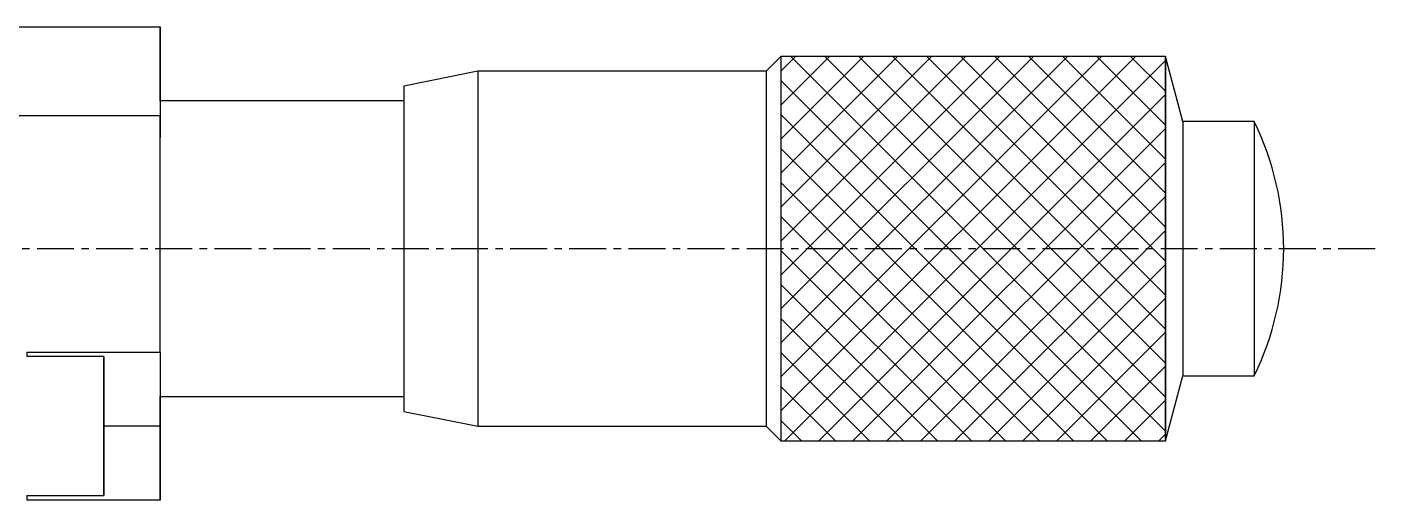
# Model space of a CAD drawing. Extents: x 32 to 301, y 48 to 360.
# Drawn here: x 255.46 to 301.05, y 64.88 to 80.88 of the extents above; entities that cross this region are included whole.
import ezdxf

# ---------------------------------------------------------------- set-up
doc = ezdxf.new("R2010")
doc.units = 0
doc.linetypes.add('CENTER', pattern=[2, 1.25, -0.25, 0.25, -0.25])
doc.layers.get('0').update_dxf_attribs({"linetype": 'CONTINUOUS'})

# ---------------------------------------------------------------- blocks, each defined once
blk = doc.blocks.new('*X13')
at = {"color": 0, "linetype": 'CONTINUOUS'}
for p, q in [((280.964, 67.897), (292.949, 79.882)), ((280.964, 69.046), (291.8, 79.882)), ((280.964, 70.195), (290.651, 79.882)), ((280.964, 71.344), (289.502, 79.882)), ((280.964, 72.493), (288.353, 79.882)), ((280.964, 73.642), (287.204, 79.882)), ((280.964, 74.791), (286.055, 79.882)), ((280.964, 75.94), (284.906, 79.882)), ((280.964, 77.089), (283.757, 79.882)), ((280.964, 78.239), (282.608, 79.882)), ((280.964, 79.388), (281.458, 79.882)), ((293.964, 67.217), (281.299, 79.882)), ((293.964, 68.366), (282.448, 79.882)), ((293.964, 69.515), (283.597, 79.882)), ((293.964, 70.664), (284.746, 79.882)), ((293.964, 71.813), (285.895, 79.882)), ((293.964, 72.963), (287.044, 79.882)), ((293.964, 74.112), (288.193, 79.882)), ((293.964, 75.261), (289.342, 79.882)), ((293.964, 76.41), (290.491, 79.882)), ((293.964, 77.559), (291.64, 79.882)), ((293.964, 78.708), (292.789, 79.882)), ((293.964, 79.857), (293.938, 79.882)), ((281.098, 66.882), (293.964, 79.748)), ((293.149, 66.882), (280.964, 79.068)), ((282.247, 66.882), (293.964, 78.599)), ((292, 66.882), (280.964, 77.919)), ((283.396, 66.882), (293.964, 77.45)), ((290.851, 66.882), (280.964, 76.77)), ((284.545, 66.882), (293.964, 76.301)), ((289.702, 66.882), (280.964, 75.621)), ((285.694, 66.882), (293.964, 75.152)), ((288.553, 66.882), (280.964, 74.472)), ((286.843, 66.882), (293.964, 74.003)), ((287.404, 66.882), (280.964, 73.323)), ((287.992, 66.882), (293.964, 72.854)), ((286.255, 66.882), (280.964, 72.174)), ((289.142, 66.882), (293.964, 71.705)), ((285.106, 66.882), (280.964, 71.025)), ((290.291, 66.882), (293.964, 70.556)), ((283.957, 66.882), (280.964, 69.876)), ((291.44, 66.882), (293.964, 69.407)), ((282.808, 66.882), (280.964, 68.727)), ((292.589, 66.882), (293.964, 68.258)), ((281.659, 66.882), (280.964, 67.578)), ((293.738, 66.882), (293.964, 67.108))]:
    blk.add_line(p, q, dxfattribs=at)
blk = doc.blocks.new('AID5895')
at = {"color": 7, "linetype": 'CONTINUOUS'}
for p, q in [((360.7502, 97.75), (347.7502, 97.75)), ((347.7502, 84.75), (360.7502, 84.75))]:
    blk.add_line(p, q, dxfattribs=at)
for points in [[(347.75, 97.75, 0), (347.75, 97.748, 0), (347.75, 97.7422, 0), (347.75, 97.7324, 0), (347.75, 97.7187, 0), (347.75, 97.7011, 0), (347.75, 97.6796, 0), (347.75, 97.6543, 0), (347.75, 97.6251, 0), (347.75, 97.5921, 0), (347.75, 97.5552, 0), (347.75, 97.5145, 0), (347.75, 97.4701, 0), (347.75, 97.4219, 0), (347.75, 97.37, 0), (347.75, 97.3144, 0), (347.75, 97.2552, 0), (347.75, 97.1924, 0), (347.75, 97.1259, 0), (347.75, 97.056, 0), (347.75, 96.9825, 0), (347.75, 96.9056, 0), (347.75, 96.8252, 0), (347.75, 96.7415, 0), (347.75, 96.6545, 0), (347.75, 96.5643, 0), (347.75, 96.4708, 0), (347.75, 96.3742, 0), (347.75, 96.2746, 0), (347.75, 96.1719, 0), (347.75, 96.0662, 0), (347.75, 95.9576, 0), (347.75, 95.8462, 0), (347.75, 95.732, 0), (347.75, 95.6151, 0), (347.75, 95.4956, 0), (347.75, 95.3736, 0), (347.75, 95.249, 0), (347.75, 95.122, 0), (347.75, 94.9927, 0), (347.75, 94.8612, 0), (347.75, 94.7275, 0), (347.75, 94.5917, 0), (347.75, 94.4538, 0), (347.75, 94.3141, 0), (347.75, 94.1725, 0), (347.75, 94.0291, 0), (347.75, 93.8841, 0), (347.75, 93.7374, 0), (347.75, 93.5893, 0), (347.75, 93.4398, 0), (347.75, 93.2889, 0), (347.75, 93.1368, 0), (347.75, 92.9836, 0), (347.75, 92.8294, 0), (347.75, 92.6742, 0), (347.75, 92.5181, 0), (347.75, 92.3612, 0), (347.75, 92.2037, 0), (347.75, 92.0457, 0), (347.75, 91.8871, 0), (347.75, 91.7282, 0), (347.75, 91.5689, 0), (347.75, 91.4095, 0), (347.75, 91.25, 0), (347.75, 91.0905, 0), (347.75, 90.9311, 0), (347.75, 90.7718, 0), (347.75, 90.6129, 0), (347.75, 90.4543, 0), (347.75, 90.2962, 0), (347.75, 90.1387, 0), (347.75, 89.9819, 0), (347.75, 89.8258, 0), (347.75, 89.6706, 0), (347.75, 89.5164, 0), (347.75, 89.3631, 0), (347.75, 89.2111, 0), (347.75, 89.0602, 0), (347.75, 88.9107, 0), (347.75, 88.7626, 0), (347.75, 88.6159, 0), (347.75, 88.4709, 0), (347.75, 88.3275, 0), (347.75, 88.1859, 0), (347.75, 88.0462, 0), (347.75, 87.9083, 0), (347.75, 87.7725, 0), (347.75, 87.6388, 0), (347.75, 87.5072, 0), (347.75, 87.378, 0), (347.75, 87.251, 0), (347.75, 87.1264, 0), (347.75, 87.0044, 0), (347.75, 86.8849, 0), (347.75, 86.768, 0), (347.75, 86.6538, 0), (347.75, 86.5424, 0), (347.75, 86.4338, 0), (347.75, 86.3281, 0), (347.75, 86.2254, 0), (347.75, 86.1257, 0), (347.75, 86.0291, 0), (347.75, 85.9357, 0), (347.75, 85.8454, 0), (347.75, 85.7584, 0), (347.75, 85.6748, 0), (347.75, 85.5944, 0), (347.75, 85.5175, 0), (347.75, 85.444, 0), (347.75, 85.3741, 0), (347.75, 85.3076, 0), (347.75, 85.2448, 0), (347.75, 85.1855, 0), (347.75, 85.13, 0), (347.75, 85.0781, 0), (347.75, 85.0299, 0), (347.75, 84.9855, 0), (347.75, 84.9448, 0), (347.75, 84.9079, 0), (347.75, 84.8749, 0), (347.75, 84.8457, 0), (347.75, 84.8204, 0), (347.75, 84.7989, 0), (347.75, 84.7813, 0), (347.75, 84.7676, 0), (347.75, 84.7578, 0), (347.75, 84.752, 0), (347.75, 84.75, 0)], [(360.75, 84.75, 0), (360.75, 84.752, 0), (360.75, 84.7578, 0), (360.75, 84.7676, 0), (360.75, 84.7813, 0), (360.75, 84.7989, 0), (360.75, 84.8204, 0), (360.75, 84.8457, 0), (360.75, 84.8749, 0), (360.75, 84.9079, 0), (360.75, 84.9448, 0), (360.75, 84.9855, 0), (360.75, 85.0299, 0), (360.75, 85.0781, 0), (360.75, 85.13, 0), (360.75, 85.1855, 0), (360.75, 85.2448, 0), (360.75, 85.3076, 0), (360.75, 85.3741, 0), (360.75, 85.444, 0), (360.75, 85.5175, 0), (360.75, 85.5944, 0), (360.75, 85.6748, 0), (360.75, 85.7584, 0), (360.75, 85.8454, 0), (360.75, 85.9357, 0), (360.75, 86.0291, 0), (360.75, 86.1257, 0), (360.75, 86.2254, 0), (360.75, 86.3281, 0), (360.75, 86.4338, 0), (360.75, 86.5424, 0), (360.75, 86.6538, 0), (360.75, 86.768, 0), (360.75, 86.8849, 0), (360.75, 87.0044, 0), (360.75, 87.1264, 0), (360.75, 87.251, 0), (360.75, 87.378, 0), (360.75, 87.5072, 0), (360.75, 87.6388, 0), (360.75, 87.7725, 0), (360.75, 87.9083, 0), (360.75, 88.0462, 0), (360.75, 88.1859, 0), (360.75, 88.3275, 0), (360.75, 88.4709, 0), (360.75, 88.6159, 0), (360.75, 88.7626, 0), (360.75, 88.9107, 0), (360.75, 89.0602, 0), (360.75, 89.2111, 0), (360.75, 89.3631, 0), (360.75, 89.5164, 0), (360.75, 89.6706, 0), (360.75, 89.8258, 0), (360.75, 89.9819, 0), (360.75, 90.1387, 0), (360.75, 90.2962, 0), (360.75, 90.4543, 0), (360.75, 90.6129, 0), (360.75, 90.7718, 0), (360.75, 90.9311, 0), (360.75, 91.0905, 0), (360.75, 91.25, 0), (360.75, 91.4095, 0), (360.75, 91.5689, 0), (360.75, 91.7282, 0), (360.75, 91.8871, 0), (360.75, 92.0457, 0), (360.75, 92.2037, 0), (360.75, 92.3612, 0), (360.75, 92.5181, 0), (360.75, 92.6742, 0), (360.75, 92.8294, 0), (360.75, 92.9836, 0), (360.75, 93.1368, 0), (360.75, 93.2889, 0), (360.75, 93.4398, 0), (360.75, 93.5893, 0), (360.75, 93.7374, 0), (360.75, 93.8841, 0), (360.75, 94.0291, 0), (360.75, 94.1725, 0), (360.75, 94.3141, 0), (360.75, 94.4538, 0), (360.75, 94.5917, 0), (360.75, 94.7275, 0), (360.75, 94.8612, 0), (360.75, 94.9927, 0), (360.75, 95.122, 0), (360.75, 95.249, 0), (360.75, 95.3736, 0), (360.75, 95.4956, 0), (360.75, 95.6151, 0), (360.75, 95.732, 0), (360.75, 95.8462, 0), (360.75, 95.9576, 0), (360.75, 96.0662, 0), (360.75, 96.1719, 0), (360.75, 96.2746, 0), (360.75, 96.3742, 0), (360.75, 96.4708, 0), (360.75, 96.5643, 0), (360.75, 96.6545, 0), (360.75, 96.7415, 0), (360.75, 96.8252, 0), (360.75, 96.9056, 0), (360.75, 96.9825, 0), (360.75, 97.056, 0), (360.75, 97.1259, 0), (360.75, 97.1924, 0), (360.75, 97.2552, 0), (360.75, 97.3144, 0), (360.75, 97.37, 0), (360.75, 97.4219, 0), (360.75, 97.4701, 0), (360.75, 97.5145, 0), (360.75, 97.5552, 0), (360.75, 97.5921, 0), (360.75, 97.6251, 0), (360.75, 97.6543, 0), (360.75, 97.6796, 0), (360.75, 97.7011, 0), (360.75, 97.7187, 0), (360.75, 97.7324, 0), (360.75, 97.7422, 0), (360.75, 97.748, 0), (360.75, 97.75, 0)]]:
    blk.add_polyline3d(points, dxfattribs=at)

msp = doc.modelspace()

# ---------------------------------------------------------------- linework, layer by layer
at = {"color": 7, "linetype": 'CONTINUOUS'}
for p, q in [((250.464, 80.882), (259.964, 80.882)), ((259.964, 80.882), (259.964, 80.882)), ((259.964, 80.882), (259.964, 77.882)), ((259.964, 78.382), (259.964, 80.882)), ((280.964, 79.882), (280.464, 79.382)), ((294.553, 77.682), (293.964, 79.882)), ((270.714, 79.382), (268.214, 78.882)), ((280.464, 79.382), (270.714, 79.382)), ((268.214, 78.382), (259.964, 78.382)), ((259.964, 78.382), (259.964, 77.148)), ((259.964, 77.882), (250.464, 77.882)), ((259.964, 69.882), (259.964, 77.882)), ((296.964, 77.682), (294.553, 77.682)), ((294.553, 77.682), (294.553, 69.082)), ((296.964, 77.682), (296.964, 69.082)), ((255.464, 69.882), (259.964, 69.882)), ((255.464, 69.882), (255.464, 69.739)), ((259.964, 69.882), (259.964, 67.382)), ((258.064, 69.732), (255.464, 69.732)), ((258.064, 65.032), (258.064, 69.732)), ((258.064, 69.732), (258.064, 65.032)), ((293.964, 66.882), (294.553, 69.082)), ((294.553, 69.082), (296.964, 69.082)), ((258.064, 67.382), (258.064, 68.482)), ((258.064, 68.482), (258.064, 67.382)), ((259.964, 68.382), (268.214, 68.382)), ((259.964, 67.382), (259.964, 68.382)), ((268.214, 67.882), (270.714, 67.382)), ((258.064, 67.382), (258.064, 66.282)), ((258.064, 66.282), (258.064, 67.382)), ((259.964, 67.382), (259.964, 64.882)), ((259.964, 64.882), (259.964, 67.382)), ((270.714, 67.382), (280.464, 67.382)), ((280.464, 67.382), (280.964, 66.882)), ((255.464, 65.032), (258.064, 65.032)), ((255.464, 65.032), (255.464, 64.882)), ((259.964, 64.882), (255.464, 64.882)), ((259.964, 64.882), (259.964, 64.882))]:
    msp.add_line(p, q, dxfattribs=at)
at = {"color": 3, "linetype": 'CONTINUOUS'}
for p, q in [((293.964, 79.882), (280.964, 79.882)), ((259.964, 67.382), (258.064, 67.382)), ((280.964, 66.882), (293.964, 66.882))]:
    msp.add_line(p, q, dxfattribs=at)
at = {"color": 1, "linetype": 'CENTER'}
msp.add_line((301.054, 73.382), (238.463, 73.382), dxfattribs=at)
at = {"color": 3, "linetype": 'CONTINUOUS'}
for points in [[(280.964, 79.882, 0), (280.964, 79.88, 0), (280.964, 79.875, 0), (280.964, 79.865, 0), (280.964, 79.851, 0), (280.964, 79.834, 0), (280.964, 79.812, 0), (280.964, 79.787, 0), (280.964, 79.758, 0), (280.964, 79.725, 0), (280.964, 79.688, 0), (280.964, 79.647, 0), (280.964, 79.603, 0), (280.964, 79.554, 0), (280.964, 79.502, 0), (280.964, 79.447, 0), (280.964, 79.388, 0), (280.964, 79.325, 0), (280.964, 79.258, 0), (280.964, 79.188, 0), (280.964, 79.115, 0), (280.964, 79.038, 0), (280.964, 78.958, 0), (280.964, 78.874, 0), (280.964, 78.787, 0), (280.964, 78.697, 0), (280.964, 78.603, 0), (280.964, 78.507, 0), (280.964, 78.407, 0), (280.964, 78.304, 0), (280.964, 78.199, 0), (280.964, 78.09, 0), (280.964, 77.979, 0), (280.964, 77.865, 0), (280.964, 77.748, 0), (280.964, 77.628, 0), (280.964, 77.506, 0), (280.964, 77.382, 0), (280.964, 77.254, 0), (280.964, 77.125, 0), (280.964, 76.994, 0), (280.964, 76.86, 0), (280.964, 76.724, 0), (280.964, 76.586, 0), (280.964, 76.447, 0), (280.964, 76.305, 0), (280.964, 76.162, 0), (280.964, 76.016, 0), (280.964, 75.87, 0), (280.964, 75.722, 0), (280.964, 75.572, 0), (280.964, 75.421, 0), (280.964, 75.269, 0), (280.964, 75.116, 0), (280.964, 74.962, 0), (280.964, 74.807, 0), (280.964, 74.651, 0), (280.964, 74.494, 0), (280.964, 74.336, 0), (280.964, 74.178, 0), (280.964, 74.02, 0), (280.964, 73.861, 0), (280.964, 73.701, 0), (280.964, 73.542, 0), (280.964, 73.382, 0), (280.964, 73.223, 0), (280.964, 73.064, 0), (280.964, 72.904, 0), (280.964, 72.745, 0), (280.964, 72.587, 0), (280.964, 72.429, 0), (280.964, 72.271, 0), (280.964, 72.114, 0), (280.964, 71.958, 0), (280.964, 71.803, 0), (280.964, 71.649, 0), (280.964, 71.496, 0), (280.964, 71.344, 0), (280.964, 71.193, 0), (280.964, 71.043, 0), (280.964, 70.895, 0), (280.964, 70.748, 0), (280.964, 70.603, 0), (280.964, 70.46, 0), (280.964, 70.318, 0), (280.964, 70.179, 0), (280.964, 70.041, 0), (280.964, 69.905, 0), (280.964, 69.771, 0), (280.964, 69.64, 0), (280.964, 69.51, 0), (280.964, 69.383, 0), (280.964, 69.259, 0), (280.964, 69.137, 0), (280.964, 69.017, 0), (280.964, 68.9, 0), (280.964, 68.786, 0), (280.964, 68.675, 0), (280.964, 68.566, 0), (280.964, 68.461, 0), (280.964, 68.358, 0), (280.964, 68.258, 0), (280.964, 68.162, 0), (280.964, 68.068, 0), (280.964, 67.978, 0), (280.964, 67.891, 0), (280.964, 67.807, 0), (280.964, 67.727, 0), (280.964, 67.65, 0), (280.964, 67.576, 0), (280.964, 67.507, 0), (280.964, 67.44, 0), (280.964, 67.377, 0), (280.964, 67.318, 0), (280.964, 67.262, 0), (280.964, 67.21, 0), (280.964, 67.162, 0), (280.964, 67.118, 0), (280.964, 67.077, 0), (280.964, 67.04, 0), (280.964, 67.007, 0), (280.964, 66.978, 0), (280.964, 66.953, 0), (280.964, 66.931, 0), (280.964, 66.914, 0), (280.964, 66.9, 0), (280.964, 66.89, 0), (280.964, 66.884, 0), (280.964, 66.882, 0)], [(293.964, 79.882, 0), (293.964, 79.88, 0), (293.964, 79.875, 0), (293.964, 79.865, 0), (293.964, 79.851, 0), (293.964, 79.834, 0), (293.964, 79.812, 0), (293.964, 79.787, 0), (293.964, 79.758, 0), (293.964, 79.725, 0), (293.964, 79.688, 0), (293.964, 79.647, 0), (293.964, 79.603, 0), (293.964, 79.555, 0), (293.964, 79.503, 0), (293.964, 79.447, 0), (293.964, 79.388, 0), (293.964, 79.325, 0), (293.964, 79.258, 0), (293.964, 79.189, 0), (293.964, 79.115, 0), (293.964, 79.038, 0), (293.964, 78.958, 0), (293.964, 78.874, 0), (293.964, 78.787, 0), (293.964, 78.697, 0), (293.964, 78.603, 0), (293.964, 78.507, 0), (293.964, 78.407, 0), (293.964, 78.305, 0), (293.964, 78.199, 0), (293.964, 78.09, 0), (293.964, 77.979, 0), (293.964, 77.865, 0), (293.964, 77.748, 0), (293.964, 77.628, 0), (293.964, 77.506, 0), (293.964, 77.382, 0), (293.964, 77.255, 0), (293.964, 77.125, 0), (293.964, 76.994, 0), (293.964, 76.86, 0), (293.964, 76.724, 0), (293.964, 76.586, 0), (293.964, 76.447, 0), (293.964, 76.305, 0), (293.964, 76.162, 0), (293.964, 76.017, 0), (293.964, 75.87, 0), (293.964, 75.722, 0), (293.964, 75.572, 0), (293.964, 75.421, 0), (293.964, 75.269, 0), (293.964, 75.116, 0), (293.964, 74.962, 0), (293.964, 74.807, 0), (293.964, 74.651, 0), (293.964, 74.494, 0), (293.964, 74.336, 0), (293.964, 74.178, 0), (293.964, 74.02, 0), (293.964, 73.861, 0), (293.964, 73.701, 0), (293.964, 73.542, 0), (293.964, 73.382, 0), (293.964, 73.223, 0), (293.964, 73.064, 0), (293.964, 72.904, 0), (293.964, 72.745, 0), (293.964, 72.587, 0), (293.964, 72.429, 0), (293.964, 72.271, 0), (293.964, 72.114, 0), (293.964, 71.958, 0), (293.964, 71.803, 0), (293.964, 71.649, 0), (293.964, 71.496, 0), (293.964, 71.344, 0), (293.964, 71.193, 0), (293.964, 71.043, 0), (293.964, 70.895, 0), (293.964, 70.748, 0), (293.964, 70.603, 0), (293.964, 70.46, 0), (293.964, 70.318, 0), (293.964, 70.178, 0), (293.964, 70.041, 0), (293.964, 69.905, 0), (293.964, 69.771, 0), (293.964, 69.64, 0), (293.964, 69.51, 0), (293.964, 69.383, 0), (293.964, 69.259, 0), (293.964, 69.137, 0), (293.964, 69.017, 0), (293.964, 68.9, 0), (293.964, 68.786, 0), (293.964, 68.675, 0), (293.964, 68.566, 0), (293.964, 68.46, 0), (293.964, 68.358, 0), (293.964, 68.258, 0), (293.964, 68.162, 0), (293.964, 68.068, 0), (293.964, 67.978, 0), (293.964, 67.891, 0), (293.964, 67.807, 0), (293.964, 67.727, 0), (293.964, 67.65, 0), (293.964, 67.576, 0), (293.964, 67.506, 0), (293.964, 67.44, 0), (293.964, 67.377, 0), (293.964, 67.318, 0), (293.964, 67.262, 0), (293.964, 67.21, 0), (293.964, 67.162, 0), (293.964, 67.118, 0), (293.964, 67.077, 0), (293.964, 67.04, 0), (293.964, 67.007, 0), (293.964, 66.978, 0), (293.964, 66.953, 0), (293.964, 66.931, 0), (293.964, 66.914, 0), (293.964, 66.9, 0), (293.964, 66.89, 0), (293.964, 66.884, 0), (293.964, 66.882, 0)]]:
    msp.add_polyline3d(points, dxfattribs=at)
at = {"color": 7, "linetype": 'CONTINUOUS'}
for points in [[(270.714, 79.382, 0), (270.714, 79.381, 0), (270.714, 79.375, 0), (270.714, 79.366, 0), (270.714, 79.354, 0), (270.714, 79.337, 0), (270.714, 79.317, 0), (270.714, 79.294, 0), (270.714, 79.267, 0), (270.714, 79.237, 0), (270.714, 79.203, 0), (270.714, 79.165, 0), (270.714, 79.124, 0), (270.714, 79.08, 0), (270.714, 79.032, 0), (270.714, 78.98, 0), (270.714, 78.926, 0), (270.714, 78.868, 0), (270.714, 78.806, 0), (270.714, 78.742, 0), (270.714, 78.674, 0), (270.714, 78.603, 0), (270.714, 78.529, 0), (270.714, 78.452, 0), (270.714, 78.371, 0), (270.714, 78.288, 0), (270.714, 78.202, 0), (270.714, 78.113, 0), (270.714, 78.02, 0), (270.714, 77.926, 0), (270.714, 77.828, 0), (270.714, 77.728, 0), (270.714, 77.625, 0), (270.714, 77.52, 0), (270.714, 77.412, 0), (270.714, 77.302, 0), (270.714, 77.189, 0), (270.714, 77.074, 0), (270.714, 76.957, 0), (270.714, 76.837, 0), (270.714, 76.716, 0), (270.714, 76.593, 0), (270.714, 76.467, 0), (270.714, 76.34, 0), (270.714, 76.211, 0), (270.714, 76.08, 0), (270.714, 75.948, 0), (270.714, 75.814, 0), (270.714, 75.679, 0), (270.714, 75.542, 0), (270.714, 75.404, 0), (270.714, 75.265, 0), (270.714, 75.124, 0), (270.714, 74.983, 0), (270.714, 74.84, 0), (270.714, 74.697, 0), (270.714, 74.553, 0), (270.714, 74.408, 0), (270.714, 74.263, 0), (270.714, 74.117, 0), (270.714, 73.971, 0), (270.714, 73.824, 0), (270.714, 73.677, 0), (270.714, 73.53, 0), (270.714, 73.382, 0), (270.714, 73.235, 0), (270.714, 73.088, 0), (270.714, 72.941, 0), (270.714, 72.794, 0), (270.714, 72.648, 0), (270.714, 72.502, 0), (270.714, 72.357, 0), (270.714, 72.212, 0), (270.714, 72.068, 0), (270.714, 71.925, 0), (270.714, 71.782, 0), (270.714, 71.641, 0), (270.714, 71.5, 0), (270.714, 71.361, 0), (270.714, 71.223, 0), (270.714, 71.086, 0), (270.714, 70.951, 0), (270.714, 70.817, 0), (270.714, 70.685, 0), (270.714, 70.554, 0), (270.714, 70.425, 0), (270.714, 70.298, 0), (270.714, 70.172, 0), (270.714, 70.049, 0), (270.714, 69.928, 0), (270.714, 69.808, 0), (270.714, 69.691, 0), (270.714, 69.576, 0), (270.714, 69.463, 0), (270.714, 69.353, 0), (270.714, 69.245, 0), (270.714, 69.14, 0), (270.714, 69.037, 0), (270.714, 68.937, 0), (270.714, 68.839, 0), (270.714, 68.744, 0), (270.714, 68.652, 0), (270.714, 68.563, 0), (270.714, 68.477, 0), (270.714, 68.394, 0), (270.714, 68.313, 0), (270.714, 68.236, 0), (270.714, 68.162, 0), (270.714, 68.091, 0), (270.714, 68.023, 0), (270.714, 67.959, 0), (270.714, 67.897, 0), (270.714, 67.839, 0), (270.714, 67.784, 0), (270.714, 67.733, 0), (270.714, 67.685, 0), (270.714, 67.641, 0), (270.714, 67.6, 0), (270.714, 67.562, 0), (270.714, 67.528, 0), (270.714, 67.498, 0), (270.714, 67.471, 0), (270.714, 67.447, 0), (270.714, 67.428, 0), (270.714, 67.411, 0), (270.714, 67.399, 0), (270.714, 67.39, 0), (270.714, 67.384, 0), (270.714, 67.382, 0)], [(280.464, 79.382, 0), (280.464, 79.381, 0), (280.464, 79.375, 0), (280.464, 79.366, 0), (280.464, 79.354, 0), (280.464, 79.337, 0), (280.464, 79.317, 0), (280.464, 79.294, 0), (280.464, 79.267, 0), (280.464, 79.237, 0), (280.464, 79.203, 0), (280.464, 79.165, 0), (280.464, 79.124, 0), (280.464, 79.08, 0), (280.464, 79.032, 0), (280.464, 78.98, 0), (280.464, 78.926, 0), (280.464, 78.868, 0), (280.464, 78.806, 0), (280.464, 78.742, 0), (280.464, 78.674, 0), (280.464, 78.603, 0), (280.464, 78.529, 0), (280.464, 78.452, 0), (280.464, 78.371, 0), (280.464, 78.288, 0), (280.464, 78.202, 0), (280.464, 78.112, 0), (280.464, 78.02, 0), (280.464, 77.926, 0), (280.464, 77.828, 0), (280.464, 77.728, 0), (280.464, 77.625, 0), (280.464, 77.52, 0), (280.464, 77.412, 0), (280.464, 77.302, 0), (280.464, 77.189, 0), (280.464, 77.074, 0), (280.464, 76.957, 0), (280.464, 76.837, 0), (280.464, 76.716, 0), (280.464, 76.592, 0), (280.464, 76.467, 0), (280.464, 76.34, 0), (280.464, 76.211, 0), (280.464, 76.08, 0), (280.464, 75.948, 0), (280.464, 75.814, 0), (280.464, 75.678, 0), (280.464, 75.542, 0), (280.464, 75.404, 0), (280.464, 75.264, 0), (280.464, 75.124, 0), (280.464, 74.983, 0), (280.464, 74.84, 0), (280.464, 74.697, 0), (280.464, 74.553, 0), (280.464, 74.408, 0), (280.464, 74.263, 0), (280.464, 74.117, 0), (280.464, 73.971, 0), (280.464, 73.824, 0), (280.464, 73.677, 0), (280.464, 73.53, 0), (280.464, 73.382, 0), (280.464, 73.235, 0), (280.464, 73.088, 0), (280.464, 72.941, 0), (280.464, 72.794, 0), (280.464, 72.648, 0), (280.464, 72.502, 0), (280.464, 72.357, 0), (280.464, 72.212, 0), (280.464, 72.068, 0), (280.464, 71.925, 0), (280.464, 71.782, 0), (280.464, 71.641, 0), (280.464, 71.5, 0), (280.464, 71.361, 0), (280.464, 71.223, 0), (280.464, 71.086, 0), (280.464, 70.951, 0), (280.464, 70.817, 0), (280.464, 70.685, 0), (280.464, 70.554, 0), (280.464, 70.425, 0), (280.464, 70.298, 0), (280.464, 70.172, 0), (280.464, 70.049, 0), (280.464, 69.928, 0), (280.464, 69.808, 0), (280.464, 69.691, 0), (280.464, 69.576, 0), (280.464, 69.463, 0), (280.464, 69.353, 0), (280.464, 69.245, 0), (280.464, 69.14, 0), (280.464, 69.037, 0), (280.464, 68.937, 0), (280.464, 68.839, 0), (280.464, 68.745, 0), (280.464, 68.652, 0), (280.464, 68.563, 0), (280.464, 68.477, 0), (280.464, 68.394, 0), (280.464, 68.313, 0), (280.464, 68.236, 0), (280.464, 68.162, 0), (280.464, 68.091, 0), (280.464, 68.023, 0), (280.464, 67.959, 0), (280.464, 67.897, 0), (280.464, 67.839, 0), (280.464, 67.785, 0), (280.464, 67.733, 0), (280.464, 67.685, 0), (280.464, 67.641, 0), (280.464, 67.6, 0), (280.464, 67.562, 0), (280.464, 67.528, 0), (280.464, 67.498, 0), (280.464, 67.471, 0), (280.464, 67.447, 0), (280.464, 67.428, 0), (280.464, 67.411, 0), (280.464, 67.399, 0), (280.464, 67.39, 0), (280.464, 67.384, 0), (280.464, 67.382, 0)], [(268.214, 78.882, 0), (268.214, 78.881, 0), (268.214, 78.876, 0), (268.214, 78.868, 0), (268.214, 78.856, 0), (268.214, 78.841, 0), (268.214, 78.823, 0), (268.214, 78.802, 0), (268.214, 78.777, 0), (268.214, 78.749, 0), (268.214, 78.718, 0), (268.214, 78.683, 0), (268.214, 78.646, 0), (268.214, 78.605, 0), (268.214, 78.561, 0), (268.214, 78.514, 0), (268.214, 78.464, 0), (268.214, 78.411, 0), (268.214, 78.354, 0), (268.214, 78.295, 0), (268.214, 78.233, 0), (268.214, 78.168, 0), (268.214, 78.1, 0), (268.214, 78.029, 0), (268.214, 77.956, 0), (268.214, 77.879, 0), (268.214, 77.8, 0), (268.214, 77.718, 0), (268.214, 77.634, 0), (268.214, 77.547, 0), (268.214, 77.458, 0), (268.214, 77.366, 0), (268.214, 77.272, 0), (268.214, 77.175, 0), (268.214, 77.076, 0), (268.214, 76.975, 0), (268.214, 76.872, 0), (268.214, 76.766, 0), (268.214, 76.659, 0), (268.214, 76.549, 0), (268.214, 76.438, 0), (268.214, 76.325, 0), (268.214, 76.21, 0), (268.214, 76.093, 0), (268.214, 75.975, 0), (268.214, 75.855, 0), (268.214, 75.734, 0), (268.214, 75.611, 0), (268.214, 75.487, 0), (268.214, 75.362, 0), (268.214, 75.235, 0), (268.214, 75.108, 0), (268.214, 74.979, 0), (268.214, 74.849, 0), (268.214, 74.719, 0), (268.214, 74.588, 0), (268.214, 74.456, 0), (268.214, 74.323, 0), (268.214, 74.189, 0), (268.214, 74.056, 0), (268.214, 73.922, 0), (268.214, 73.787, 0), (268.214, 73.652, 0), (268.214, 73.517, 0), (268.214, 73.382, 0), (268.214, 73.248, 0), (268.214, 73.113, 0), (268.214, 72.978, 0), (268.214, 72.843, 0), (268.214, 72.709, 0), (268.214, 72.576, 0), (268.214, 72.442, 0), (268.214, 72.309, 0), (268.214, 72.177, 0), (268.214, 72.046, 0), (268.214, 71.916, 0), (268.214, 71.786, 0), (268.214, 71.657, 0), (268.214, 71.53, 0), (268.214, 71.403, 0), (268.214, 71.278, 0), (268.214, 71.154, 0), (268.214, 71.031, 0), (268.214, 70.91, 0), (268.214, 70.79, 0), (268.214, 70.671, 0), (268.214, 70.555, 0), (268.214, 70.44, 0), (268.214, 70.327, 0), (268.214, 70.216, 0), (268.214, 70.106, 0), (268.214, 69.999, 0), (268.214, 69.893, 0), (268.214, 69.79, 0), (268.214, 69.689, 0), (268.214, 69.59, 0), (268.214, 69.493, 0), (268.214, 69.399, 0), (268.214, 69.307, 0), (268.214, 69.218, 0), (268.214, 69.131, 0), (268.214, 69.047, 0), (268.214, 68.965, 0), (268.214, 68.886, 0), (268.214, 68.809, 0), (268.214, 68.736, 0), (268.214, 68.665, 0), (268.214, 68.597, 0), (268.214, 68.532, 0), (268.214, 68.47, 0), (268.214, 68.41, 0), (268.214, 68.354, 0), (268.214, 68.301, 0), (268.214, 68.251, 0), (268.214, 68.204, 0), (268.214, 68.16, 0), (268.214, 68.119, 0), (268.214, 68.082, 0), (268.214, 68.047, 0), (268.214, 68.016, 0), (268.214, 67.988, 0), (268.214, 67.963, 0), (268.214, 67.942, 0), (268.214, 67.924, 0), (268.214, 67.909, 0), (268.214, 67.897, 0), (268.214, 67.889, 0), (268.214, 67.884, 0), (268.214, 67.882, 0)]]:
    msp.add_polyline3d(points, dxfattribs=at)
msp.add_arc((288.219, 73.382), 9.745, 333.8162, 26.1838, dxfattribs=at)

# ---------------------------------------------------------------- block references
at = {"color": 3, "linetype": 'CONTINUOUS'}
msp.add_blockref('*X13', (0, 0), dxfattribs=at)
msp.add_blockref('AID5895', (-66.786, -17.868))

doc.saveas('drawing.dxf')
